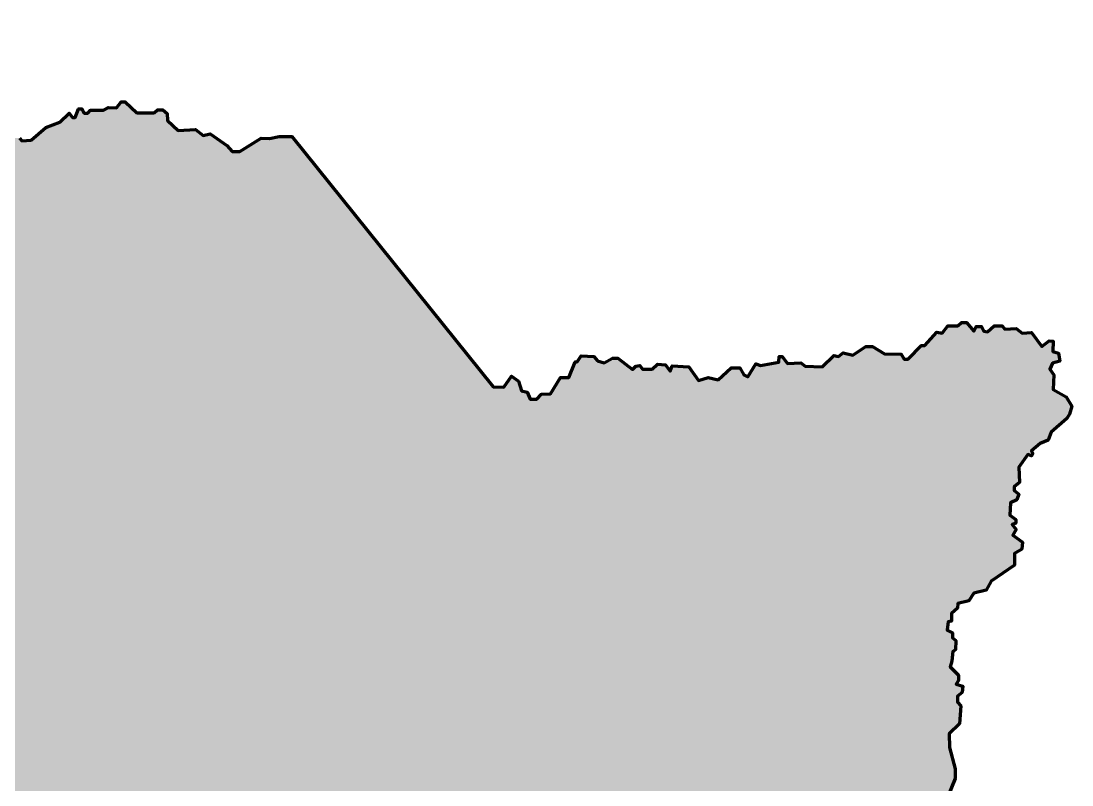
# Model space of a CAD drawing. Header units: inches. Extents: x 74 to 539, y 77 to 711.
# Drawn here: x 377.8 to 516.3, y 417.6 to 518.3 of the extents above; entities that cross this region are included whole.
import ezdxf

# ---------------------------------------------------------------- set-up
doc = ezdxf.new("R2010")
doc.units = ezdxf.units.IN
doc.header["$MEASUREMENT"] = 0
doc.layers.add('g3976', color=7, linetype='Continuous')

# ---------------------------------------------------------------- blocks, each defined once
blk = doc.blocks.new('block 5')
at = {"layer": 'g3976', "true_color": 0x55d400}
h = blk.add_hatch(color=72, dxfattribs=at)
h.dxf.hatch_style = 2
h.paths.add_polyline_path([(269.5498152164939, 374.1324442881807), (270.0271762596688, 375.4054501336742), (270.6636576505687, 376.3071608132447), (270.398428361898, 380.0200263450856), (269.8680128482503, 380.3382670405356), (270.0271331959752, 382.353820154181), (270.3983852982045, 382.778126726883), (270.6105601164023, 383.4676625882558), (273.4217149686726, 386.8622874246468), (276.8163398050635, 388.5595567791486), (279.7335605345859, 389.1430267632693), (281.27179566875, 392.1133019632646), (281.7491567119249, 393.1741329905601), (281.3248501392229, 395.5609382064347), (282.0673974073749, 399.9633395996484), (283.9768846437682, 400.6528323973276), (287.5836842983569, 404.1535661746642), (287.7958591165548, 405.5325948337161), (288.7505812029046, 406.8586120859888), (290.4478936211, 407.4951365405823), (291.4556701779228, 409.1924058950842), (293.3121029438432, 409.404580713282), (295.4337649984343, 408.2376838087343), (295.3807105279615, 406.3812510428139), (294.4790429120845, 405.903889999639), (294.5851087893366, 404.7369930950913), (295.4867764052136, 403.6761620677957), (297.8736246847818, 403.7822279450479), (298.9344126483838, 405.4795403632433), (301.1091291734478, 406.646437267791), (303.3898685120703, 406.9116665564617), (304.4506995393659, 408.502913097405), (305.8297281984178, 409.1924058950842), (308.678563782558, 414.650126162817), (308.7315751893373, 417.8325761810101), (309.5271769279622, 418.1508599401536), (310.5404656375613, 422.7262912541139), (311.230001498934, 422.9384660723117), (311.230001498934, 423.7340678109366), (310.2222249421113, 424.3705492018365), (309.9569956534407, 426.8635064223504), (309.1613939148158, 427.2347585245797), (309.3205142625408, 428.3486009586545), (310.4343566966156, 428.6138302473252), (312.2377780557567, 429.7276726814), (312.8742594466567, 431.8493347359911), (314.0942108216772, 431.743268858739), (314.5185173943793, 429.7807271518729), (317.5418470648474, 427.3408244018318), (318.3374488034723, 427.3938788723046), (320.2999474466449, 429.0911482268065), (320.246892976172, 429.8867499654314), (319.2391164193493, 430.8945265222541), (319.3451822966014, 432.008368956329), (319.6634660557449, 432.5387844699767), (322.7928616034652, 436.6759996382133), (327.989443633416, 439.390950199058), (331.3310139993341, 443.6341881808531), (331.7022661015634, 445.5967298877192), (333.6117533379567, 446.4984405672898), (334.1421688516044, 448.1957099217917), (335.8394382061064, 451.8555209831597), (336.1576789015563, 454.0302375082237), (336.5289740674791, 454.8258392468486), (338.1167755129372, 456.8636347582207), (338.5418572321234, 458.9889141630713), (338.9668958876161, 460.4462326170255), (339.69557664644, 460.871292804365), (341.4565372037255, 463.1787101011514), (341.2136579720154, 466.7005450883352), (339.7563395180612, 469.3723027645336), (340.3028177894089, 473.9871588899532), (342.2459377704769, 478.0555367440251), (345.0998548704579, 479.7557559615362), (347.1036946594535, 482.8525522932273), (347.5085364426639, 484.8469826651788), (347.4555250358846, 490.3632695561608), (348.4102471222345, 490.8936635379618), (348.0920064267845, 491.5301449288617), (346.3416826018098, 491.9014400947846), (345.811267088162, 493.3865561629354), (345.06871982001, 493.5456980425071), (345.2278401677349, 495.2430104607026), (346.5008029495348, 495.4551637470536), (346.5538574200076, 497.0463672243034), (345.7582556813827, 497.6828916788969), (342.9470577654188, 497.7889790879958), (342.4696967222439, 498.3193730697968), (340.8784932449942, 498.4254604788957), (340.0828915063693, 497.5768258016448), (337.9612294517781, 497.8950664970947), (337.9082180449989, 499.3271711584663), (338.5446994358988, 499.7514992630151), (338.4386335586466, 501.2896913334857), (337.5369228790761, 502.2974678903084), (336.9004414881762, 504.9495023948537), (333.3997077108396, 507.071142917598), (331.3311431904148, 509.8823193017151), (331.2250773131627, 511.6326646585366), (329.7399397131651, 512.0569927630855), (327.5652662517947, 514.7621032699504), (327.5652662517947, 515.7698798267731), (326.6647182919504, 518.0392934139879), (330.1260057259809, 517.6451314267817), (330.2472730870617, 517.8545717004382), (331.7465786422424, 517.8545717004382), (332.264721003224, 518.2404439266329), (333.6537835028767, 518.2626647925129), (334.7010925303927, 517.4578689553117), (334.8885057247903, 516.0467147808598), (335.2412835024799, 515.9033772768266), (335.3625508635606, 513.9079995036167), (335.2963619665503, 513.7206293729126), (335.3185828324301, 512.7394231150199), (339.7944078231732, 504.9342147836379), (341.3599022753643, 504.0963675616251), (343.5316904692658, 503.8979300616747), (344.6451453300985, 503.8647710176292), (344.9538258855769, 504.3939376841636), (345.5270897743225, 504.3939376841636), (345.8688432464592, 503.9419626883456), (346.3980099129936, 503.9419626883456), (346.927176579528, 504.2837592241759), (348.0406314403608, 504.2837592241759), (349.7934960232558, 505.8381432434271), (350.3998328286598, 505.9924835211663), (351.2046071340142, 505.3089765768927), (351.546360606151, 505.7719974101103), (351.8881140782877, 505.7719974101103), (352.4172807448221, 504.7357126881471), (353.9386349111085, 504.6585210174308), (353.9827321333196, 504.3167890771408), (354.2803883832452, 504.2836300330952), (354.8205793553324, 505.7718897508764), (355.4269161607364, 505.7718897508764), (356.0332529661404, 505.1986258621308), (357.0695376881035, 505.573452250926), (357.3341210213707, 504.239532810884), (357.9073849101163, 504.239532810884), (358.3593814377811, 504.8899453066524), (360.4540425565065, 504.702510580408), (360.7957960286433, 504.2836300330952), (361.1816467229913, 504.2836300330952), (361.5674974173393, 505.0001883621804), (361.909250889476, 504.9340425288636), (361.8651536672648, 503.6000800251281), (362.2069071394016, 503.6000800251281), (363.6621154723712, 504.5151189178573), (363.7723585278991, 505.121477255108), (364.3786953333031, 505.1546362991535), (365.3708397693615, 503.9419626883456), (367.245014777031, 503.9751217323911), (367.6638953243438, 504.3168536726811), (368.7993987962822, 504.3168536726811), (369.2183224072886, 504.8570661766151), (369.7144161571645, 504.8570661766151), (370.3317772681213, 503.9420272838859), (370.7837737957861, 503.9751863279315), (371.2467946290037, 504.4381640974555), (373.2973154618243, 504.4381640974555), (373.7162390728307, 504.779939101439), (374.5210133781851, 504.6255988236999), (375.8108571278626, 502.8286585504403), (377.6408918496273, 502.8286585504403), (377.9495724051057, 502.4868835464567), (379.2063432381249, 502.5640752171731), (381.1135480987592, 504.2066752126935), (382.9436258842175, 504.9342793791782), (384.200353653543, 506.113858541481), (384.6523501812078, 505.5405946527354), (384.9941036533446, 505.5405946527354), (385.4130703280445, 506.6871224302266), (385.8760480975686, 506.6871224302266), (386.1737043474942, 506.113858541481), (386.6367251807117, 506.113858541481), (387.0115515695069, 506.5328252161809), (388.7313432357436, 506.5328252161809), (389.3817772633588, 506.8745571564709), (390.4070376797691, 506.8304599342597), (391.0574717073843, 507.5911585492497), (391.5866383739187, 507.5911585492497), (393.1079494765115, 506.1469529899862), (395.4010050314938, 506.1469529899862), (395.8199717061937, 506.5658766009926), (396.5365515671256, 506.5658766009926), (397.1098154558712, 506.0697613192698), (397.1539126780824, 505.1547654902342), (398.5650237888407, 503.8208029864987), (400.8470550382702, 503.9751863279315), (401.8391994743286, 503.1814363281299), (402.7873328155629, 503.4019224391859), (404.9591210094645, 501.8474738243944), (405.6536522592908, 501.0757724356984), (406.6789126757012, 501.0757724356984), (409.5011348972178, 502.8286585504403), (410.6035654524978, 502.7624696534299), (411.860336285517, 503.0270529866971), (413.5360307295425, 503.0602120307427), (440.0384612784724, 470.0423953682615), (441.4385480836779, 469.9982981460503), (442.4748758693347, 471.4535064790198), (443.4119418413226, 470.814139820651), (443.8088168412234, 469.5353203765262), (444.5143723966025, 469.3589314876814), (444.9222717020562, 468.4328898212463), (445.7931918407273, 468.4328898212463), (446.4326015627897, 469.0722564796151), (447.5901536458336, 469.1273995392258), (448.9240946177223, 471.277117590175), (450.0265251730023, 471.277117590175), (450.8423237839094, 473.3607328715009), (451.1289557282822, 473.3607328715009), (451.6581223948166, 474.1214314864908), (453.3338168388422, 474.06628842688), (453.8078619776125, 473.4819787007349), (454.6787821162837, 473.1953898200557), (455.7812126715636, 473.8347564784245), (456.47574392139, 473.8347564784245), (458.3940161512706, 472.3244481495377), (458.8569939207947, 472.7874689827553), (459.3751362817762, 472.8426120423661), (459.7279140594658, 472.3795481454549), (461.0067335035906, 472.3795481454549), (461.7012647534169, 473.0190009312109), (462.7485737809329, 472.9638578716001), (463.3879835029953, 472.0929592647757), (463.6525668362625, 472.7985148201549), (465.8243550301639, 472.6882287009333), (467.1031744742887, 470.8692398165682), (468.3819939184134, 471.277117590175), (469.7159348903022, 470.9794828720962), (471.4026536398805, 472.5559370342997), (472.5602057229244, 472.5559370342997), (473.078348083906, 471.6188925941586), (473.6075147504404, 471.3874037093966), (474.6548237779563, 473.0741009271281), (475.2942335000187, 472.8426120423661), (477.6754834994234, 473.3055898118901), (477.7306050271874, 474.0663099587268), (478.1385043326409, 474.0663099587268), (478.8330355824673, 473.1292009230453), (480.607948776468, 473.1953898200557), (481.1812126652136, 472.7544175979437), (483.3860737757735, 472.6992745383329), (484.9294765531654, 474.1765314824081), (485.5688862752278, 474.06628842688), (486.1752230806318, 474.5293092600976), (487.4319508499573, 474.2316314783253), (489.1407182106413, 475.3671564821104), (490.0447112659708, 475.3671564821104), (491.632211265574, 474.40802036717), (493.8150237650282, 474.3529203712528), (494.2229230704818, 473.7135106491905), (494.7410654314634, 473.7135106491905), (496.4829057088057, 475.4884453750379), (496.9238779309177, 475.4884453750379), (498.5224022360736, 477.2523342634859), (499.2169334859, 477.1420481442643), (499.9665862634903, 478.0680898106995), (501.2784786242735, 478.101248854745), (501.7745723741495, 478.5312398349977), (502.4139820962118, 478.5312398349977), (503.3730966793054, 477.4067176049186), (503.6928015403366, 477.9799814936642), (504.3873327901629, 478.0131405377097), (504.7070376511941, 477.3737308156474), (505.1921070955173, 477.3185877560366), (506.0630272341885, 478.068240533627), (507.1103362617044, 478.068240533627), (507.463114039394, 477.6383141489146), (508.9403709834692, 477.7154627559374), (509.7561695943763, 477.1091474823802), (511.0019161218427, 477.2303933116142), (512.3358570937314, 475.3673072050378), (513.3280445934834, 476.0949113715226), (513.8241383433593, 476.0617523274771), (513.7909792993138, 474.705741212636), (514.5185834657985, 474.4962363434393), (514.6949723546434, 473.4489703796168), (513.7579063826554, 473.1623384352441), (513.3831230575538, 472.3795696773017), (513.9122897240882, 471.6189356578521), (513.8461008270777, 469.6786578805594), (515.5658924933145, 468.7526162141243), (516.3155452709049, 467.4847780118587), (516.0068647154264, 466.4485363535892), (515.6210140210785, 465.8752724648436), (513.559468882705, 464.0783106597373), (513.1845994302163, 462.9979287155629), (512.1372904027003, 462.5900078782626), (511.001786930762, 461.6309148270158), (511.1451029029483, 461.2560884382206), (510.9797383196563, 460.9694564938478), (510.4836445697804, 461.1458453826926), (509.293019570078, 459.4591051012675), (509.3812140145004, 457.4527245543516), (508.7087313757797, 456.8684148282064), (508.7087313757797, 456.3833453838832), (509.3150681811836, 455.8872301021605), (509.0615091534692, 455.1596689993693), (508.2126376259037, 454.7517696939157), (508.1244431814813, 453.1532453887598), (508.9181931812828, 452.5469085833558), (508.9181931812828, 452.0838877501382), (508.4441480425125, 451.9074988612934), (508.9402417923885, 451.2350162225727), (508.5102938758293, 450.5184363616407), (509.789113319954, 449.5813703896528), (509.7230105503308, 448.6553287232176), (508.7418473561316, 448.0710405289192), (508.7418473561316, 446.5386620570801), (505.6881147180061, 444.4440870657418), (504.9935834681798, 443.2534620660394), (503.3730105519183, 442.8455627605858), (502.7335577661623, 441.8643995663867), (501.2783494331928, 441.5116217886971), (501.2451903891473, 440.8722551303283), (500.4404160837929, 440.1777238805019), (500.4626369496728, 439.18553638075), (499.9995730527616, 439.075293325222), (499.8783056916809, 437.9949113810476), (500.58386124706, 437.6200849922524), (500.58386124706, 436.9586266590845), (501.0027848580664, 436.6278974925005), (500.980908501735, 435.4041995761398), (500.6060821129399, 435.1506405484254), (500.4958390574118, 433.8828454098534), (500.2863772519087, 433.1552843070622), (501.3667161323895, 432.0418294462295), (501.3667161323895, 431.3472981964031), (501.0470112713583, 430.8512044465271), (501.9179314100294, 430.5976454188128), (501.8628098822654, 429.7487738912472), (501.2454487713086, 429.263704446924), (501.2454487713086, 428.5030273637809), (501.6864209934207, 427.9848850027993), (501.5100321045759, 425.6256836145002), (500.1430182160287, 424.3248155592698), (500.1981397437927, 422.4947808375051), (500.9036952991719, 419.7056315326469), (500.9036952991719, 418.4268120885221), (499.8563862716559, 415.8470815254735), (499.4815598828608, 413.3776370816464), (498.9854661329848, 412.9146593121224), (498.9303446052208, 411.4043294513888), (499.2720980773576, 410.9413086181713), (499.3052571214031, 409.5963433407297), (502.0944064262613, 407.600944035673), (502.4141112872925, 405.7709523776019), (503.4834689259141, 404.6023329253115), (503.4728752572969, 404.6026343711665), (502.5979501951242, 404.4724958892112), (499.0414919983136, 400.8448964706303), (498.2590677499198, 397.5018188754374), (496.1963598918201, 394.514404325403), (494.7026095531093, 394.3721649455558), (493.7779459248683, 393.9453606786269), (491.7152380667685, 394.4432631036326), (488.9412041183517, 396.0081116004202), (477.062644076291, 395.9369703786498), (469.2384446560465, 394.1587412802445), (465.2552252560006, 392.0248491366808), (462.4100931495071, 391.5980879334454), (460.6318640511018, 390.2466200382755), (459.7072004228608, 390.3177612600459), (459.5649179793199, 391.8115115987567), (460.2762440696369, 392.0960334221447), (464.4728440713004, 396.0792528221906), (466.1088337898585, 396.9328182923548), (468.3849653132694, 400.2758958875477), (469.3096289415105, 403.6189734827406), (470.6610968366804, 404.1168759077463), (473.2217501834795, 407.8867147061745), (474.0041744318733, 408.4557583529506), (474.0041744318733, 410.0206068497383), (471.7991841302327, 411.2297923013674), (469.8075744302098, 411.0164116997497), (468.8829108019688, 408.8114644618027), (467.7704894697816, 406.0513400864077), (464.2140743366646, 403.7751654993031), (461.1354078199647, 402.6419013394301), (459.1104237574284, 401.3407318383448), (455.4389854987976, 399.5149173585496), (450.2465375834291, 399.4437761367791), (443.9871866599722, 401.2220052351844), (437.6566945147449, 401.2220052351844), (430.4015387412766, 399.1592973770847), (428.0548258241115, 398.9244710560713), (422.7201385288957, 395.9370565060369), (420.0883439603263, 392.8074025761553), (417.3143100119095, 388.6108025744917), (416.5318857635157, 388.1840413712564), (414.7536566651104, 386.4058122728512), (411.6951008933056, 381.4979292445642), (411.2683396900703, 379.5774607663117), (410.0591111747476, 377.728090446136), (407.854120873107, 374.9540564977193), (407.3562615117949, 372.7490661960787), (403.8709014730612, 367.6278025661741), (398.1805941963804, 361.5106910225645), (394.908657822958, 359.5190813225416), (389.5028723696653, 358.0253740475244), (384.9506093228433, 355.9626231257311), (381.4652923478032, 353.4731110007024), (378.3356384179215, 353.5442522224728), (377.1264099025988, 352.6906867523086), (373.3565711041707, 352.5484043087678), (370.867058979142, 354.1132528055554), (368.9465905008894, 353.8998722039377), (368.5909705194246, 353.401969778932), (364.4654686758379, 353.2597303990847), (359.0596832225452, 351.4815013006794), (353.4404741039413, 351.6948819022971), (350.5242007756773, 352.6195455305382), (347.9635474288783, 352.9040673539262), (346.6120795337083, 353.7576328240904), (343.3401431602858, 353.7576328240904), (341.0640116368749, 352.8329691958494), (337.5786946618347, 352.8329691958494), (330.9636806932194, 349.7033152659677), (330.3946370464432, 348.4941298143386), (327.6917443197969, 348.3518473707978), (324.2103461408713, 348.9683041441897), (323.9969655392536, 350.4620114192069), (324.4909061044513, 352.6077460785012), (325.1310479093043, 352.6077460785012), (325.1310479093043, 353.390170326895), (324.7754279278394, 354.030312131748), (322.3570139608875, 354.2436927333656), (320.5076436407119, 352.6077030148076), (318.6583163842297, 348.1384237054866), (315.8092224179281, 343.4043888081241), (311.3991987509534, 340.843735461325), (306.6335551025137, 340.7725942395546), (302.3800248979564, 341.0614654959928), (298.860041649596, 342.5517707392183), (298.0064761794318, 343.4053362093825), (294.7659332386186, 344.014988919191), (293.0588453619838, 345.5086961942083), (291.0672356619609, 346.0065986192139), (289.869419025433, 349.2191070955159), (289.6109076729586, 352.6010281423049), (287.6312266160534, 355.9810974502707), (283.0567427033515, 360.1195184019271), (282.3212148172507, 362.654505787361), (276.3903968120059, 367.5175595106462), (273.1896016603538, 369.0113098493569), (269.7191416595939, 368.0472860051968), (268.0584764446228, 365.8001363475555), (267.5957139935666, 368.0542623235545), (268.1905527927885, 370.4336605841359), (269.2315314573503, 371.0284993833578)])
at = {"layer": 'g3976', "color": 1, "lineweight": 90, "true_color": 0xff0000}
blk.add_lwpolyline([(377.6408918496273, 502.8286585504403), (377.9495724051057, 502.4868835464567), (379.2063432381249, 502.5640752171731), (381.1135480987592, 504.2066752126935), (382.9436258842175, 504.9342793791782), (384.200353653543, 506.113858541481), (384.6523501812078, 505.5405946527354), (384.9941036533446, 505.5405946527354), (385.4130703280445, 506.6871224302266), (385.8760480975686, 506.6871224302266), (386.1737043474942, 506.113858541481), (386.6367251807117, 506.113858541481), (387.0115515695069, 506.5328252161809), (388.7313432357436, 506.5328252161809), (389.3817772633588, 506.8745571564709), (390.4070376797691, 506.8304599342597), (391.0574717073843, 507.5911585492497), (391.5866383739187, 507.5911585492497), (393.1079494765115, 506.1469529899862), (395.4010050314938, 506.1469529899862), (395.8199717061937, 506.5658766009926), (396.5365515671256, 506.5658766009926), (397.1098154558712, 506.0697613192698), (397.1539126780824, 505.1547654902342), (398.5650237888407, 503.8208029864987), (400.8470550382702, 503.9751863279315), (401.8391994743286, 503.1814363281299), (402.7873328155629, 503.4019224391859), (404.9591210094645, 501.8474738243944), (405.6536522592908, 501.0757724356984), (406.6789126757012, 501.0757724356984), (409.5011348972178, 502.8286585504403), (410.6035654524978, 502.7624696534299), (411.860336285517, 503.0270529866971), (413.5360307295425, 503.0602120307427), (440.0384612784724, 470.0423953682615), (441.4385480836779, 469.9982981460503), (442.4748758693347, 471.4535064790198), (443.4119418413226, 470.814139820651), (443.8088168412234, 469.5353203765262), (444.5143723966025, 469.3589314876814), (444.9222717020562, 468.4328898212463), (445.7931918407273, 468.4328898212463), (446.4326015627897, 469.0722564796151), (447.5901536458336, 469.1273995392258), (448.9240946177223, 471.277117590175), (450.0265251730023, 471.277117590175), (450.8423237839094, 473.3607328715009), (451.1289557282822, 473.3607328715009), (451.6581223948166, 474.1214314864908), (453.3338168388422, 474.06628842688), (453.8078619776125, 473.4819787007349), (454.6787821162837, 473.1953898200557), (455.7812126715636, 473.8347564784245), (456.47574392139, 473.8347564784245), (458.3940161512706, 472.3244481495377), (458.8569939207947, 472.7874689827553), (459.3751362817762, 472.8426120423661), (459.7279140594658, 472.3795481454549), (461.0067335035906, 472.3795481454549), (461.7012647534169, 473.0190009312109), (462.7485737809329, 472.9638578716001), (463.3879835029953, 472.0929592647757), (463.6525668362625, 472.7985148201549), (465.8243550301639, 472.6882287009333), (467.1031744742887, 470.8692398165682), (468.3819939184134, 471.277117590175), (469.7159348903022, 470.9794828720962), (471.4026536398805, 472.5559370342997), (472.5602057229244, 472.5559370342997), (473.078348083906, 471.6188925941586), (473.6075147504404, 471.3874037093966), (474.6548237779563, 473.0741009271281), (475.2942335000187, 472.8426120423661), (477.6754834994234, 473.3055898118901), (477.7306050271874, 474.0663099587268), (478.1385043326409, 474.0663099587268), (478.8330355824673, 473.1292009230453), (480.607948776468, 473.1953898200557), (481.1812126652136, 472.7544175979437), (483.3860737757735, 472.6992745383329), (484.9294765531654, 474.1765314824081), (485.5688862752278, 474.06628842688), (486.1752230806318, 474.5293092600976), (487.4319508499573, 474.2316314783253), (489.1407182106413, 475.3671564821104), (490.0447112659708, 475.3671564821104), (491.632211265574, 474.40802036717), (493.8150237650282, 474.3529203712528), (494.2229230704818, 473.7135106491905), (494.7410654314634, 473.7135106491905), (496.4829057088057, 475.4884453750379), (496.9238779309177, 475.4884453750379), (498.5224022360736, 477.2523342634859), (499.2169334859, 477.1420481442643), (499.9665862634903, 478.0680898106995), (501.2784786242735, 478.101248854745), (501.7745723741495, 478.5312398349977), (502.4139820962118, 478.5312398349977), (503.3730966793054, 477.4067176049186), (503.6928015403366, 477.9799814936642), (504.3873327901629, 478.0131405377097), (504.7070376511941, 477.3737308156474), (505.1921070955173, 477.3185877560366), (506.0630272341885, 478.068240533627), (507.1103362617044, 478.068240533627), (507.463114039394, 477.6383141489146), (508.9403709834692, 477.7154627559374), (509.7561695943763, 477.1091474823802), (511.0019161218427, 477.2303933116142), (512.3358570937314, 475.3673072050378), (513.3280445934834, 476.0949113715226), (513.8241383433593, 476.0617523274771), (513.7909792993138, 474.705741212636), (514.5185834657985, 474.4962363434393), (514.6949723546434, 473.4489703796168), (513.7579063826554, 473.1623384352441), (513.3831230575538, 472.3795696773017), (513.9122897240882, 471.6189356578521), (513.8461008270777, 469.6786578805594), (515.5658924933145, 468.7526162141243), (516.3155452709049, 467.4847780118587), (516.0068647154264, 466.4485363535892), (515.6210140210785, 465.8752724648436), (513.559468882705, 464.0783106597373), (513.1845994302163, 462.9979287155629), (512.1372904027003, 462.5900078782626), (511.001786930762, 461.6309148270158), (511.1451029029483, 461.2560884382206), (510.9797383196563, 460.9694564938478), (510.4836445697804, 461.1458453826926), (509.293019570078, 459.4591051012675), (509.3812140145004, 457.4527245543516), (508.7087313757797, 456.8684148282064), (508.7087313757797, 456.3833453838832), (509.3150681811836, 455.8872301021605), (509.0615091534692, 455.1596689993693), (508.2126376259037, 454.7517696939157), (508.1244431814813, 453.1532453887598), (508.9181931812828, 452.5469085833558), (508.9181931812828, 452.0838877501382), (508.4441480425125, 451.9074988612934), (508.9402417923885, 451.2350162225727), (508.5102938758293, 450.5184363616407), (509.789113319954, 449.5813703896528), (509.7230105503308, 448.6553287232176), (508.7418473561316, 448.0710405289192), (508.7418473561316, 446.5386620570801), (505.6881147180061, 444.4440870657418), (504.9935834681798, 443.2534620660394), (503.3730105519183, 442.8455627605858), (502.7335577661623, 441.8643995663867), (501.2783494331928, 441.5116217886971), (501.2451903891473, 440.8722551303283), (500.4404160837929, 440.1777238805019), (500.4626369496728, 439.18553638075), (499.9995730527616, 439.075293325222), (499.8783056916809, 437.9949113810476), (500.58386124706, 437.6200849922524), (500.58386124706, 436.9586266590845), (501.0027848580664, 436.6278974925005), (500.980908501735, 435.4041995761398), (500.6060821129399, 435.1506405484254), (500.4958390574118, 433.8828454098534), (500.2863772519087, 433.1552843070622), (501.3667161323895, 432.0418294462295), (501.3667161323895, 431.3472981964031), (501.0470112713583, 430.8512044465271), (501.9179314100294, 430.5976454188128), (501.8628098822654, 429.7487738912472), (501.2454487713086, 429.263704446924), (501.2454487713086, 428.5030273637809), (501.6864209934207, 427.9848850027993), (501.5100321045759, 425.6256836145002), (500.1430182160287, 424.3248155592698), (500.1981397437927, 422.4947808375051), (500.9036952991719, 419.7056315326469), (500.9036952991719, 418.4268120885221), (499.8563862716559, 415.8470815254735)], dxfattribs=at)

msp = doc.modelspace()

# ---------------------------------------------------------------- block references
at = {"layer": 'g3976'}
msp.add_blockref('block 5', (0, 0), dxfattribs=at)

doc.saveas('drawing.dxf')
